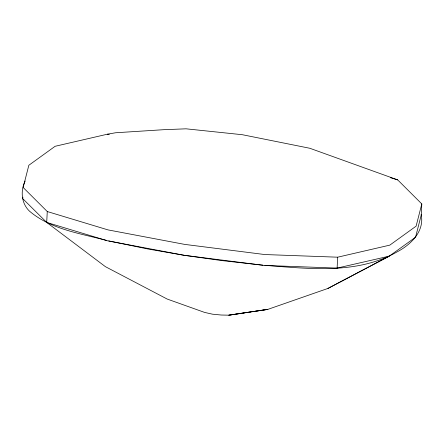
<?xml version="1.0" encoding="UTF-8"?>
<svg xmlns="http://www.w3.org/2000/svg" width="444" height="444" viewBox="0 0 444 444"><rect width="100%" height="100%" fill="white"/><g stroke="black" fill="none" stroke-linecap="round" stroke-linejoin="round"><path stroke-width="0.67" d="M47.264 211.538L46.709 222.438L105.406 266.666L167.166 299.045L204.551 312.398L212.526 314.191L221.251 315.024L228.788 315.185L267.849 309.379L327.95 288.434L389.26 256.144L415.551 237.24L421.245 214.946L421.8 203.935L397.685 179.887L309.84 148.274L242.418 134.726L186.069 128.816L163.264 129.72L115.529 132.767L107.282 134.227L55.128 146.287L28.838 165.268L23.149 187.485L47.264 211.538L108.003 229.898L184.682 244.394L264.735 254.54L337.668 257.193L389.815 245.132L416.111 226.157L421.8 203.935M108.747 240.931L147.941 248.995L184.127 255.289L264.18 265.429L337.113 268.098L337.668 257.193M22.933 197.153L22.589 198.49L46.709 222.438L107.454 240.787L184.127 255.289L221.145 260.506L262.881 265.173M25.164 181.063C20.235 190.692 21.384 203.446 29.421 211.094C50.894 229.426 80.37 233.427 106.815 240.493M327.95 288.434L389.26 256.144L337.113 268.098M244.55 312.842L228.788 315.185L267.849 309.379L252.087 311.721M245.921 312.637L250.721 311.927M107.282 134.227L109.346 134.304M264.874 265.357C308.802 268.614 357.131 274.753 397.136 251.865C410.706 244.766 424.697 231.352 421.195 214.541M390.42 177.689L397.685 179.887"/></g></svg>
